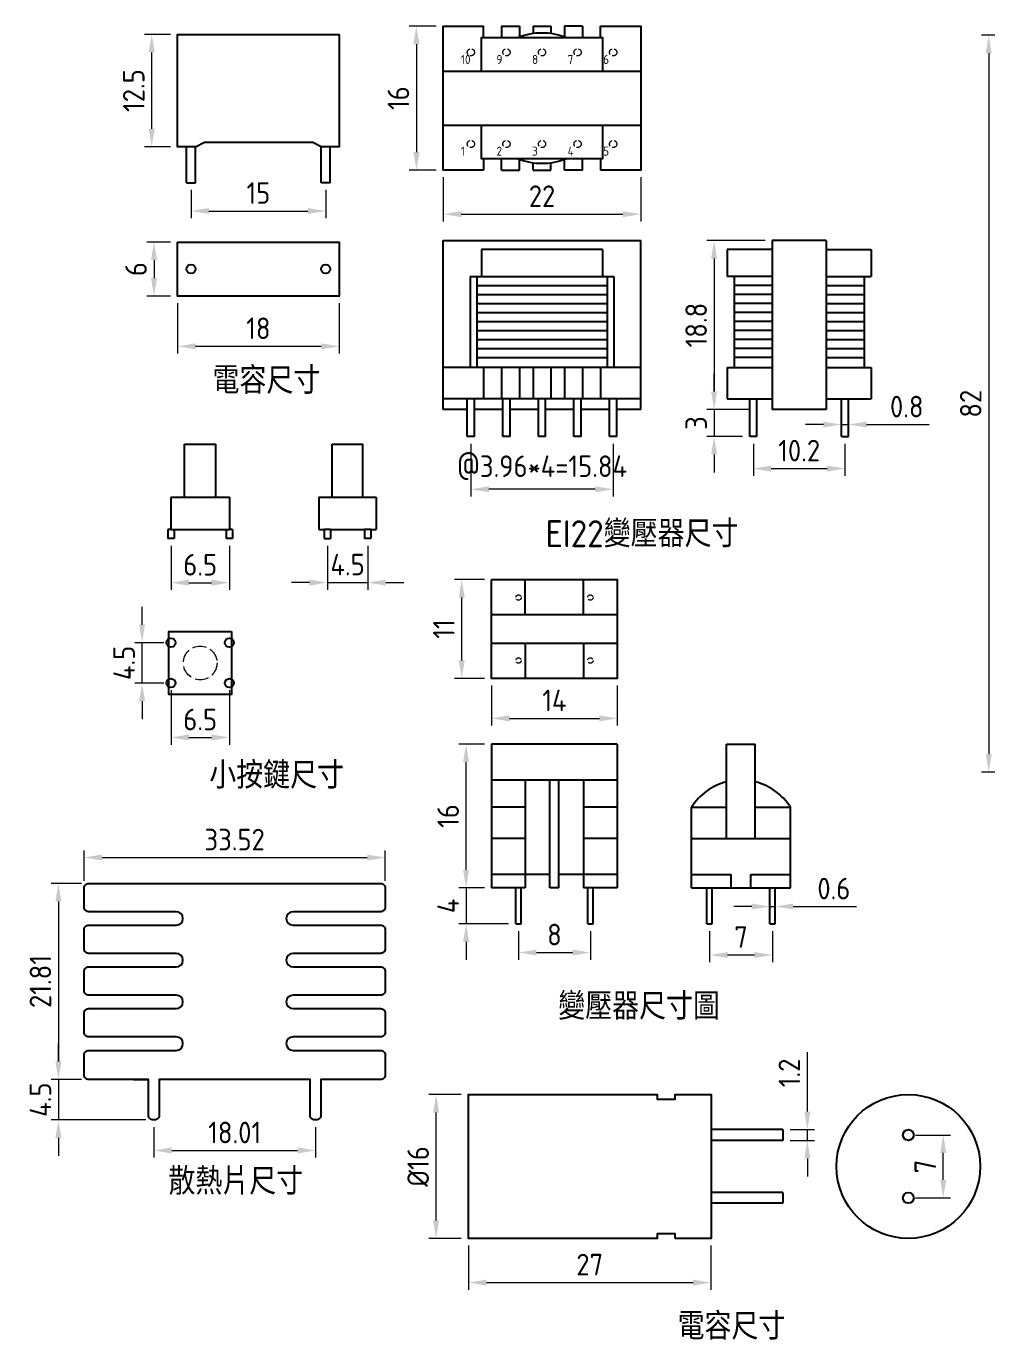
# Model space of a CAD drawing. Header units: millimetres. Extents: x -119 to 290, y -63 to 92.
# Drawn here: x -119.2 to -12.3, y -63.1 to 83 of the extents above; entities that cross this region are included whole.
import ezdxf

# ---------------------------------------------------------------- set-up
doc = ezdxf.new("R2010")
doc.units = ezdxf.units.MM
doc.header["$LTSCALE"] = 0.5
doc.header["$PDMODE"] = 3
doc.linetypes.add('H', pattern=[4, 3, -1])
doc.layers.add('D', color=4, linetype='Continuous', lineweight=13)
doc.layers.add('H', color=3, linetype='H', lineweight=15)
doc.layers.add('T', color=4, linetype='Continuous')
doc.styles.get("Standard").update_dxf_attribs({"font": 'isocp.shx', "bigfont": 'chineset.shx'})
doc.dimstyles.new('ISO-25', dxfattribs={"dimscale": 0.8, "dimtxt": 3, "dimasz": 2.5, "dimexe": 1, "dimexo": 1, "dimgap": 1, "dimtad": 1, "dimzin": 9, "dimdsep": 46, "dimtxsty": 'Standard', "dimcen": 0, "dimclrd": 4, "dimclre": 4, "dimclrt": 7, "dimazin": 2, "dimtfac": 1, "dimtmove": 0, "dimatfit": 3, "dimfxl": 0, "dimlwd": -1, "dimlwe": -1, "dimarcsym": 0})

# ---------------------------------------------------------------- blocks, each defined once
blk = doc.blocks.new('*D6')
at = {"layer": 'D', "color": 4, "ltscale": 0.5}
for p, q in [((-73.59, 83), (-76.58, 83)), ((-75.78, 81), (-75.78, 69)), ((-73.59, 67), (-76.58, 67))]:
    blk.add_line(p, q, dxfattribs=at)
for points in [[(-76.11, 81), (-75.44, 81), (-75.78, 83)], [(-76.11, 69), (-75.44, 69), (-75.78, 67)]]:
    blk.add_solid(points, dxfattribs=at)
at = {"layer": 'Defpoints', "color": 0, "ltscale": 0.5}
for p in [(-72.79, 83), (-75.78, 67), (-72.79, 67)]:
    blk.add_point(p, dxfattribs=at)
at = {"layer": 'D', "color": 7, "ltscale": 0.5, "insert": (-77.78, 75), "char_height": 2.4, "attachment_point": 5, "rotation": 90}
blk.add_mtext('16', dxfattribs=at)
blk = doc.blocks.new('*D7')
at = {"layer": 'D', "color": 4, "ltscale": 0.5}
for p, q in [((-72.79, 66.2), (-72.79, 61.29)), ((-50.79, 66.2), (-50.79, 61.29)), ((-70.79, 62.09), (-52.79, 62.09))]:
    blk.add_line(p, q, dxfattribs=at)
for points in [[(-70.79, 62.42), (-70.79, 61.76), (-72.79, 62.09)], [(-52.79, 62.42), (-52.79, 61.76), (-50.79, 62.09)]]:
    blk.add_solid(points, dxfattribs=at)
at = {"layer": 'Defpoints', "color": 0, "ltscale": 0.5}
for p in [(-72.79, 67), (-50.79, 67), (-50.79, 62.09)]:
    blk.add_point(p, dxfattribs=at)
at = {"layer": 'D', "color": 7, "ltscale": 0.5, "insert": (-61.79, 64.09), "char_height": 2.4, "attachment_point": 5}
blk.add_mtext('22', dxfattribs=at)
blk = doc.blocks.new('*D8')
at = {"layer": 'D', "color": 4, "ltscale": 0.5}
for p, q in [((-36.96, 59.15), (-43.43, 59.15)), ((-42.63, 57.15), (-42.63, 42.35)), ((-38.66, 40.35), (-43.43, 40.35))]:
    blk.add_line(p, q, dxfattribs=at)
for points in [[(-42.96, 57.15), (-42.3, 57.15), (-42.63, 59.15)], [(-42.96, 42.35), (-42.3, 42.35), (-42.63, 40.35)]]:
    blk.add_solid(points, dxfattribs=at)
at = {"layer": 'Defpoints', "color": 0, "ltscale": 0.5}
for p in [(-36.16, 59.15), (-42.63, 40.35), (-37.86, 40.35)]:
    blk.add_point(p, dxfattribs=at)
at = {"layer": 'D', "color": 7, "ltscale": 0.5, "insert": (-44.63, 49.75), "char_height": 2.4, "attachment_point": 5, "rotation": 90}
blk.add_mtext('18.8', dxfattribs=at)
blk = doc.blocks.new('*D9')
at = {"layer": 'D', "color": 4, "ltscale": 0.5}
for p, q in [((-42.63, 42.35), (-42.63, 44.35)), ((-38.66, 40.35), (-43.43, 40.35)), ((-42.63, 40.35), (-42.63, 37.35)), ((-39.46, 37.35), (-43.43, 37.35)), ((-42.63, 35.35), (-42.63, 33.35))]:
    blk.add_line(p, q, dxfattribs=at)
for points in [[(-42.96, 42.35), (-42.3, 42.35), (-42.63, 40.35)], [(-42.96, 35.35), (-42.3, 35.35), (-42.63, 37.35)]]:
    blk.add_solid(points, dxfattribs=at)
at = {"layer": 'Defpoints', "color": 0, "ltscale": 0.5}
for p in [(-37.86, 40.35), (-42.63, 37.35), (-38.66, 37.35)]:
    blk.add_point(p, dxfattribs=at)
at = {"layer": 'D', "color": 7, "ltscale": 0.5, "insert": (-44.63, 38.85), "char_height": 2.4, "attachment_point": 5, "rotation": 90}
blk.add_mtext('3', dxfattribs=at)
blk = doc.blocks.new('*D10')
at = {"layer": 'D', "color": 4, "ltscale": 0.5}
for p, q in [((-69.71, 36.55), (-69.71, 30.68)), ((-53.87, 36.55), (-53.87, 30.68)), ((-55.87, 31.48), (-67.71, 31.48))]:
    blk.add_line(p, q, dxfattribs=at)
for points in [[(-67.71, 31.81), (-67.71, 31.15), (-69.71, 31.48)], [(-55.87, 31.81), (-55.87, 31.15), (-53.87, 31.48)]]:
    blk.add_solid(points, dxfattribs=at)
at = {"layer": 'Defpoints', "color": 0, "ltscale": 0.5}
for p in [(-69.71, 37.35), (-53.87, 37.35), (-69.71, 31.48)]:
    blk.add_point(p, dxfattribs=at)
at = {"layer": 'D', "color": 7, "ltscale": 0.5, "insert": (-61.79, 33.87), "char_height": 2.4, "attachment_point": 5}
blk.add_mtext('@3.96*4=15.84', dxfattribs=at)
blk = doc.blocks.new('*D11')
at = {"layer": 'D', "color": 4, "ltscale": 0.5}
for p, q in [((-38.26, 36.55), (-38.26, 32.98)), ((-28.06, 36.55), (-28.06, 32.98)), ((-36.26, 33.78), (-30.06, 33.78))]:
    blk.add_line(p, q, dxfattribs=at)
for points in [[(-36.26, 34.11), (-36.26, 33.44), (-38.26, 33.78)], [(-30.06, 34.11), (-30.06, 33.44), (-28.06, 33.78)]]:
    blk.add_solid(points, dxfattribs=at)
at = {"layer": 'Defpoints', "color": 0, "ltscale": 0.5}
for p in [(-38.26, 37.35), (-28.06, 37.35), (-28.06, 33.78)]:
    blk.add_point(p, dxfattribs=at)
at = {"layer": 'D', "color": 7, "ltscale": 0.5, "insert": (-33.16, 35.78), "char_height": 2.4, "attachment_point": 5}
blk.add_mtext('10.2', dxfattribs=at)
blk = doc.blocks.new('*D12')
at = {"layer": 'D', "color": 4, "ltscale": 0.5}
for p, q in [((-28.46, 38.15), (-28.46, 39.48)), ((-27.66, 38.15), (-27.66, 39.48)), ((-30.46, 38.68), (-32.46, 38.68)), ((-28.46, 38.68), (-27.66, 38.68)), ((-25.66, 38.68), (-18.7, 38.68))]:
    blk.add_line(p, q, dxfattribs=at)
for points in [[(-30.46, 39.01), (-30.46, 38.35), (-28.46, 38.68)], [(-25.66, 39.01), (-25.66, 38.35), (-27.66, 38.68)]]:
    blk.add_solid(points, dxfattribs=at)
at = {"layer": 'Defpoints', "color": 0, "ltscale": 0.5}
for p in [(-27.66, 38.68), (-28.46, 37.35), (-27.66, 37.35)]:
    blk.add_point(p, dxfattribs=at)
at = {"layer": 'D', "color": 7, "ltscale": 0.5, "insert": (-21.18, 40.68), "char_height": 2.4, "attachment_point": 5}
blk.add_mtext('0.8', dxfattribs=at)
blk = doc.blocks.new('*D13')
at = {"layer": 'D', "color": 4, "ltscale": 0.5}
for p, q in [((-69.98, -52.67), (-69.98, -57.59)), ((-42.98, -52.67), (-42.98, -57.59)), ((-67.98, -56.79), (-44.98, -56.79))]:
    blk.add_line(p, q, dxfattribs=at)
for points in [[(-67.98, -56.46), (-67.98, -57.13), (-69.98, -56.79)], [(-44.98, -56.46), (-44.98, -57.13), (-42.98, -56.79)]]:
    blk.add_solid(points, dxfattribs=at)
at = {"layer": 'Defpoints', "color": 0, "ltscale": 0.5}
for p in [(-69.98, -51.87), (-42.98, -51.87), (-42.98, -56.79)]:
    blk.add_point(p, dxfattribs=at)
at = {"layer": 'D', "color": 7, "ltscale": 0.5, "insert": (-56.48, -54.79), "char_height": 2.4, "attachment_point": 5}
blk.add_mtext('27', dxfattribs=at)
blk = doc.blocks.new('*D14')
at = {"layer": 'D', "color": 4, "ltscale": 0.5}
for p, q in [((-70.78, -35.87), (-74.38, -35.87)), ((-73.58, -49.87), (-73.58, -37.87)), ((-70.78, -51.87), (-74.38, -51.87))]:
    blk.add_line(p, q, dxfattribs=at)
for points in [[(-73.92, -37.87), (-73.25, -37.87), (-73.58, -35.87)], [(-73.92, -49.87), (-73.25, -49.87), (-73.58, -51.87)]]:
    blk.add_solid(points, dxfattribs=at)
at = {"layer": 'Defpoints', "color": 0, "ltscale": 0.5}
for p in [(-73.58, -35.87), (-69.98, -35.87), (-69.98, -51.87)]:
    blk.add_point(p, dxfattribs=at)
at = {"layer": 'D', "color": 7, "ltscale": 0.5, "insert": (-75.58, -43.87), "char_height": 2.4, "attachment_point": 5, "rotation": 90}
blk.add_mtext('%%c16', dxfattribs=at)
blk = doc.blocks.new('*D15')
at = {"layer": 'D', "color": 4, "ltscale": 0.5}
for p, q in [((-20.21, -40.37), (-16.32, -40.37)), ((-17.12, -45.37), (-17.12, -42.37)), ((-20.21, -47.37), (-16.32, -47.37))]:
    blk.add_line(p, q, dxfattribs=at)
for points in [[(-17.45, -42.37), (-16.78, -42.37), (-17.12, -40.37)], [(-17.45, -45.37), (-16.78, -45.37), (-17.12, -47.37)]]:
    blk.add_solid(points, dxfattribs=at)
at = {"layer": 'Defpoints', "color": 0, "ltscale": 0.5}
for p in [(-21.01, -40.37), (-17.12, -40.37), (-21.01, -47.37)]:
    blk.add_point(p, dxfattribs=at)
at = {"layer": 'D', "color": 7, "ltscale": 0.5, "insert": (-19.12, -43.87), "char_height": 2.4, "attachment_point": 5, "rotation": 90}
blk.add_mtext('7', dxfattribs=at)
blk = doc.blocks.new('*D16')
at = {"layer": 'D', "color": 4, "ltscale": 0.5}
for p, q in [((-32.25, -37.77), (-32.25, -31.15)), ((-34.18, -39.77), (-31.45, -39.77)), ((-32.25, -40.97), (-32.25, -39.77)), ((-34.18, -40.97), (-31.45, -40.97)), ((-32.25, -42.97), (-32.25, -44.97))]:
    blk.add_line(p, q, dxfattribs=at)
for points in [[(-32.58, -37.77), (-31.92, -37.77), (-32.25, -39.77)], [(-32.58, -42.97), (-31.92, -42.97), (-32.25, -40.97)]]:
    blk.add_solid(points, dxfattribs=at)
at = {"layer": 'Defpoints', "color": 0, "ltscale": 0.5}
for p in [(-34.98, -39.77), (-32.25, -39.77), (-34.98, -40.97)]:
    blk.add_point(p, dxfattribs=at)
at = {"layer": 'D', "color": 7, "ltscale": 0.5, "insert": (-34.25, -33.46), "char_height": 2.4, "attachment_point": 5, "rotation": 90}
blk.add_mtext('1.2', dxfattribs=at)
blk = doc.blocks.new('*D17')
at = {"layer": 'D', "color": 4, "ltscale": 0.5}
for p, q in [((-68.21, 21.43), (-71.53, 21.43)), ((-70.73, 12.43), (-70.73, 19.43)), ((-68.21, 10.43), (-71.53, 10.43))]:
    blk.add_line(p, q, dxfattribs=at)
for points in [[(-71.06, 19.43), (-70.4, 19.43), (-70.73, 21.43)], [(-71.06, 12.43), (-70.4, 12.43), (-70.73, 10.43)]]:
    blk.add_solid(points, dxfattribs=at)
at = {"layer": 'Defpoints', "color": 0, "ltscale": 0.5}
for p in [(-70.73, 21.43), (-67.41, 21.43), (-67.41, 10.43)]:
    blk.add_point(p, dxfattribs=at)
at = {"layer": 'D', "color": 7, "ltscale": 0.5, "insert": (-72.73, 15.93), "char_height": 2.4, "attachment_point": 5, "rotation": 90}
blk.add_mtext('11', dxfattribs=at)
blk = doc.blocks.new('*D18')
at = {"layer": 'D', "color": 4, "ltscale": 0.5}
for p, q in [((-67.41, 9.63), (-67.41, 5.19)), ((-53.41, 9.63), (-53.41, 5.19)), ((-65.41, 5.99), (-55.41, 5.99))]:
    blk.add_line(p, q, dxfattribs=at)
for points in [[(-65.41, 6.32), (-65.41, 5.65), (-67.41, 5.99)], [(-55.41, 6.32), (-55.41, 5.65), (-53.41, 5.99)]]:
    blk.add_solid(points, dxfattribs=at)
at = {"layer": 'Defpoints', "color": 0, "ltscale": 0.5}
for p in [(-67.41, 10.43), (-53.41, 10.43), (-53.41, 5.99)]:
    blk.add_point(p, dxfattribs=at)
at = {"layer": 'D', "color": 7, "ltscale": 0.5, "insert": (-60.41, 7.99), "char_height": 2.4, "attachment_point": 5}
blk.add_mtext('14', dxfattribs=at)
blk = doc.blocks.new('*D19')
at = {"layer": 'D', "color": 4, "ltscale": 0.5}
for p, q in [((-64.41, -17.68), (-64.41, -20.87)), ((-56.41, -17.68), (-56.41, -20.87)), ((-62.41, -20.07), (-58.41, -20.07))]:
    blk.add_line(p, q, dxfattribs=at)
for points in [[(-62.41, -19.74), (-62.41, -20.4), (-64.41, -20.07)], [(-58.41, -19.74), (-58.41, -20.4), (-56.41, -20.07)]]:
    blk.add_solid(points, dxfattribs=at)
at = {"layer": 'Defpoints', "color": 0, "ltscale": 0.5}
for p in [(-64.41, -16.88), (-56.41, -16.88), (-56.41, -20.07)]:
    blk.add_point(p, dxfattribs=at)
at = {"layer": 'D', "color": 7, "ltscale": 0.5, "insert": (-60.41, -18.07), "char_height": 2.4, "attachment_point": 5}
blk.add_mtext('8', dxfattribs=at)
blk = doc.blocks.new('*D20')
at = {"layer": 'D', "color": 4, "ltscale": 0.5}
for p, q in [((-43.14, -17.68), (-43.14, -21.14)), ((-36.14, -17.68), (-36.14, -21.14)), ((-41.14, -20.34), (-38.14, -20.34))]:
    blk.add_line(p, q, dxfattribs=at)
for points in [[(-41.14, -20.01), (-41.14, -20.67), (-43.14, -20.34)], [(-38.14, -20.01), (-38.14, -20.67), (-36.14, -20.34)]]:
    blk.add_solid(points, dxfattribs=at)
at = {"layer": 'Defpoints', "color": 0, "ltscale": 0.5}
for p in [(-43.14, -16.88), (-36.14, -16.88), (-36.14, -20.34)]:
    blk.add_point(p, dxfattribs=at)
at = {"layer": 'D', "color": 7, "ltscale": 0.5, "insert": (-39.64, -18.34), "char_height": 2.4, "attachment_point": 5}
blk.add_mtext('7', dxfattribs=at)
blk = doc.blocks.new('*D21')
at = {"layer": 'D', "color": 4, "ltscale": 0.5}
for p, q in [((-68.21, 3.12), (-71.04, 3.12)), ((-70.24, -10.88), (-70.24, 1.12)), ((-68.21, -12.88), (-71.04, -12.88))]:
    blk.add_line(p, q, dxfattribs=at)
for points in [[(-70.58, 1.12), (-69.91, 1.12), (-70.24, 3.12)], [(-70.58, -10.88), (-69.91, -10.88), (-70.24, -12.88)]]:
    blk.add_solid(points, dxfattribs=at)
at = {"layer": 'Defpoints', "color": 0, "ltscale": 0.5}
for p in [(-70.24, 3.12), (-67.41, 3.12), (-67.41, -12.88)]:
    blk.add_point(p, dxfattribs=at)
at = {"layer": 'D', "color": 7, "ltscale": 0.5, "insert": (-72.24, -4.88), "char_height": 2.4, "attachment_point": 5, "rotation": 90}
blk.add_mtext('16', dxfattribs=at)
blk = doc.blocks.new('*D22')
at = {"layer": 'D', "color": 4, "ltscale": 0.5}
for p, q in [((-70.24, -10.88), (-70.24, -8.88)), ((-68.21, -12.88), (-71.04, -12.88)), ((-70.24, -12.88), (-70.24, -16.88)), ((-65.51, -16.88), (-71.04, -16.88)), ((-70.24, -18.88), (-70.24, -20.88))]:
    blk.add_line(p, q, dxfattribs=at)
for points in [[(-70.58, -10.88), (-69.91, -10.88), (-70.24, -12.88)], [(-70.58, -18.88), (-69.91, -18.88), (-70.24, -16.88)]]:
    blk.add_solid(points, dxfattribs=at)
at = {"layer": 'Defpoints', "color": 0, "ltscale": 0.5}
for p in [(-67.41, -12.88), (-70.24, -16.88), (-64.71, -16.88)]:
    blk.add_point(p, dxfattribs=at)
at = {"layer": 'D', "color": 7, "ltscale": 0.5, "insert": (-72.24, -14.88), "char_height": 2.4, "attachment_point": 5, "rotation": 90}
blk.add_mtext('4', dxfattribs=at)
blk = doc.blocks.new('*D23')
at = {"layer": 'D', "color": 4, "ltscale": 0.5}
for p, q in [((-36.44, -16.08), (-36.44, -14.15)), ((-35.84, -16.08), (-35.84, -14.15)), ((-38.44, -14.95), (-40.44, -14.95)), ((-36.44, -14.95), (-35.84, -14.95)), ((-33.84, -14.95), (-26.76, -14.95))]:
    blk.add_line(p, q, dxfattribs=at)
for points in [[(-38.44, -14.61), (-38.44, -15.28), (-36.44, -14.95)], [(-33.84, -14.61), (-33.84, -15.28), (-35.84, -14.95)]]:
    blk.add_solid(points, dxfattribs=at)
at = {"layer": 'Defpoints', "color": 0, "ltscale": 0.5}
for p in [(-35.84, -14.95), (-36.44, -16.88), (-35.84, -16.88)]:
    blk.add_point(p, dxfattribs=at)
at = {"layer": 'D', "color": 7, "ltscale": 0.5, "insert": (-29.3, -12.95), "char_height": 2.4, "attachment_point": 5}
blk.add_mtext('0.6', dxfattribs=at)
blk = doc.blocks.new('*D24')
at = {"layer": 'D', "color": 4, "ltscale": 0.5}
for p, q in [((-100.87, 64.79), (-100.87, 61.64)), ((-85.87, 64.79), (-85.87, 61.64)), ((-98.87, 62.44), (-87.87, 62.44))]:
    blk.add_line(p, q, dxfattribs=at)
for points in [[(-98.87, 62.77), (-98.87, 62.11), (-100.87, 62.44)], [(-87.87, 62.77), (-87.87, 62.11), (-85.87, 62.44)]]:
    blk.add_solid(points, dxfattribs=at)
at = {"layer": 'Defpoints', "color": 0, "ltscale": 0.5}
for p in [(-100.87, 65.59), (-85.87, 65.59), (-85.87, 62.44)]:
    blk.add_point(p, dxfattribs=at)
at = {"layer": 'D', "color": 7, "ltscale": 0.5, "insert": (-93.37, 64.44), "char_height": 2.4, "attachment_point": 5}
blk.add_mtext('15', dxfattribs=at)
blk = doc.blocks.new('*D25')
at = {"layer": 'D', "color": 4, "ltscale": 0.5}
for p, q in [((-103.17, 82.09), (-106.05, 82.09)), ((-105.25, 71.59), (-105.25, 80.09)), ((-103.17, 69.59), (-106.05, 69.59))]:
    blk.add_line(p, q, dxfattribs=at)
for points in [[(-105.58, 80.09), (-104.91, 80.09), (-105.25, 82.09)], [(-105.58, 71.59), (-104.91, 71.59), (-105.25, 69.59)]]:
    blk.add_solid(points, dxfattribs=at)
at = {"layer": 'Defpoints', "color": 0, "ltscale": 0.5}
for p in [(-105.25, 82.09), (-102.37, 82.09), (-102.37, 69.59)]:
    blk.add_point(p, dxfattribs=at)
at = {"layer": 'D', "color": 7, "ltscale": 0.5, "insert": (-107.25, 75.84), "char_height": 2.4, "attachment_point": 5, "rotation": 90}
blk.add_mtext('12.5', dxfattribs=at)
blk = doc.blocks.new('*D26')
at = {"layer": 'D', "color": 4, "ltscale": 0.5}
for p, q in [((-103.17, 58.98), (-105.79, 58.98)), ((-104.99, 56.98), (-104.99, 54.98)), ((-103.17, 52.98), (-105.79, 52.98))]:
    blk.add_line(p, q, dxfattribs=at)
for points in [[(-105.33, 56.98), (-104.66, 56.98), (-104.99, 58.98)], [(-105.33, 54.98), (-104.66, 54.98), (-104.99, 52.98)]]:
    blk.add_solid(points, dxfattribs=at)
at = {"layer": 'Defpoints', "color": 0, "ltscale": 0.5}
for p in [(-102.37, 58.98), (-104.99, 52.98), (-102.37, 52.98)]:
    blk.add_point(p, dxfattribs=at)
at = {"layer": 'D', "color": 7, "ltscale": 0.5, "insert": (-106.99, 55.98), "char_height": 2.4, "attachment_point": 5, "rotation": 90}
blk.add_mtext('6', dxfattribs=at)
blk = doc.blocks.new('*D27')
at = {"layer": 'D', "color": 4, "ltscale": 0.5}
for p, q in [((-102.37, 52.18), (-102.37, 46.59)), ((-84.37, 52.18), (-84.37, 46.59)), ((-100.37, 47.39), (-86.37, 47.39))]:
    blk.add_line(p, q, dxfattribs=at)
for points in [[(-100.37, 47.72), (-100.37, 47.05), (-102.37, 47.39)], [(-86.37, 47.72), (-86.37, 47.05), (-84.37, 47.39)]]:
    blk.add_solid(points, dxfattribs=at)
at = {"layer": 'Defpoints', "color": 0, "ltscale": 0.5}
for p in [(-102.37, 52.98), (-84.37, 52.98), (-84.37, 47.39)]:
    blk.add_point(p, dxfattribs=at)
at = {"layer": 'D', "color": 7, "ltscale": 0.5, "insert": (-93.37, 49.39), "char_height": 2.4, "attachment_point": 5}
blk.add_mtext('18', dxfattribs=at)
blk = doc.blocks.new('*D28')
at = {"layer": 'D', "color": 4, "ltscale": 0.5}
for p, q in [((-103.1, 25.2), (-103.1, 20.28)), ((-96.6, 25.2), (-96.6, 20.28)), ((-101.1, 21.08), (-98.6, 21.08))]:
    blk.add_line(p, q, dxfattribs=at)
for points in [[(-101.1, 21.42), (-101.1, 20.75), (-103.1, 21.08)], [(-98.6, 21.42), (-98.6, 20.75), (-96.6, 21.08)]]:
    blk.add_solid(points, dxfattribs=at)
at = {"layer": 'Defpoints', "color": 0, "ltscale": 0.5}
for p in [(-103.1, 26), (-96.6, 26), (-96.6, 21.08)]:
    blk.add_point(p, dxfattribs=at)
at = {"layer": 'D', "color": 7, "ltscale": 0.5, "insert": (-99.85, 23.08), "char_height": 2.4, "attachment_point": 5}
blk.add_mtext('6.5', dxfattribs=at)
blk = doc.blocks.new('*D29')
at = {"layer": 'D', "color": 4, "ltscale": 0.5}
for p, q in [((-85.69, 25.2), (-85.69, 20.3)), ((-81.19, 25.2), (-81.19, 20.3)), ((-87.69, 21.1), (-89.69, 21.1)), ((-85.69, 21.1), (-81.19, 21.1)), ((-79.19, 21.1), (-77.19, 21.1))]:
    blk.add_line(p, q, dxfattribs=at)
for points in [[(-87.69, 21.43), (-87.69, 20.76), (-85.69, 21.1)], [(-79.19, 21.43), (-79.19, 20.76), (-81.19, 21.1)]]:
    blk.add_solid(points, dxfattribs=at)
at = {"layer": 'Defpoints', "color": 0, "ltscale": 0.5}
for p in [(-85.69, 26), (-81.19, 26), (-81.19, 21.1)]:
    blk.add_point(p, dxfattribs=at)
at = {"layer": 'D', "color": 7, "ltscale": 0.5, "insert": (-83.44, 23.1), "char_height": 2.4, "attachment_point": 5}
blk.add_mtext('4.5', dxfattribs=at)
blk = doc.blocks.new('*D30')
at = {"layer": 'D', "color": 4, "ltscale": 0.5}
for p, q in [((-106.32, 16.41), (-106.32, 18.41)), ((-103.9, 14.41), (-107.12, 14.41)), ((-106.32, 9.91), (-106.32, 14.41)), ((-103.9, 9.91), (-107.12, 9.91)), ((-106.32, 7.91), (-106.32, 5.91))]:
    blk.add_line(p, q, dxfattribs=at)
for points in [[(-106.65, 16.41), (-105.99, 16.41), (-106.32, 14.41)], [(-106.65, 7.91), (-105.99, 7.91), (-106.32, 9.91)]]:
    blk.add_solid(points, dxfattribs=at)
at = {"layer": 'Defpoints', "color": 0, "ltscale": 0.5}
for p in [(-106.32, 14.41), (-103.1, 14.41), (-103.1, 9.91)]:
    blk.add_point(p, dxfattribs=at)
at = {"layer": 'D', "color": 7, "ltscale": 0.5, "insert": (-108.32, 12.16), "char_height": 2.4, "attachment_point": 5, "rotation": 90}
blk.add_mtext('4.5', dxfattribs=at)
blk = doc.blocks.new('*D31')
at = {"layer": 'D', "color": 4, "ltscale": 0.5}
for p, q in [((-103.1, 9.11), (-103.1, 3.06)), ((-96.6, 9.11), (-96.6, 3.06)), ((-101.1, 3.86), (-98.6, 3.86))]:
    blk.add_line(p, q, dxfattribs=at)
for points in [[(-101.1, 4.2), (-101.1, 3.53), (-103.1, 3.86)], [(-98.6, 4.2), (-98.6, 3.53), (-96.6, 3.86)]]:
    blk.add_solid(points, dxfattribs=at)
at = {"layer": 'Defpoints', "color": 0, "ltscale": 0.5}
for p in [(-103.1, 9.91), (-96.6, 9.91), (-96.6, 3.86)]:
    blk.add_point(p, dxfattribs=at)
at = {"layer": 'D', "color": 7, "ltscale": 0.5, "insert": (-99.85, 5.86), "char_height": 2.4, "attachment_point": 5}
blk.add_mtext('6.5', dxfattribs=at)
blk = doc.blocks.new('*D82')
at = {"layer": 'D', "color": 4, "ltscale": 0.5}
for p, q in [((-0.8, 82), (-12.86, 82)), ((-12.06, 80), (-12.06, 2)), ((-0.79, 0), (-12.86, 0))]:
    blk.add_line(p, q, dxfattribs=at)
for points in [[(-12.39, 80), (-11.72, 80), (-12.06, 82)], [(-12.39, 2), (-11.72, 2), (-12.06, 0)]]:
    blk.add_solid(points, dxfattribs=at)
at = {"layer": 'Defpoints', "color": 0, "ltscale": 0.5}
for p in [(0, 82), (-12.06, 0), (0.01, 0)]:
    blk.add_point(p, dxfattribs=at)
at = {"layer": 'D', "color": 7, "ltscale": 0.5, "insert": (-14.06, 41), "char_height": 2.4, "attachment_point": 5, "rotation": 90}
blk.add_mtext('82', dxfattribs=at)
blk = doc.blocks.new('*D123')
at = {"layer": 'D', "color": 4, "ltscale": 0.5}
for p, q in [((-112.77, -12.08), (-112.77, -8.7)), ((-79.25, -12.08), (-79.25, -8.7)), ((-110.77, -9.5), (-81.25, -9.5))]:
    blk.add_line(p, q, dxfattribs=at)
for points in [[(-110.77, -9.16), (-110.77, -9.83), (-112.77, -9.5)], [(-81.25, -9.16), (-81.25, -9.83), (-79.25, -9.5)]]:
    blk.add_solid(points, dxfattribs=at)
at = {"layer": 'Defpoints', "color": 0, "ltscale": 0.5}
for p in [(-79.25, -9.5), (-112.77, -12.88), (-79.25, -12.88)]:
    blk.add_point(p, dxfattribs=at)
at = {"layer": 'D', "color": 7, "ltscale": 0.5, "insert": (-96.01, -7.5), "char_height": 2.4, "attachment_point": 5}
blk.add_mtext('33.52', dxfattribs=at)
blk = doc.blocks.new('*D124')
at = {"layer": 'D', "color": 4, "ltscale": 0.5}
for p, q in [((-113.07, -12.38), (-116.44, -12.38)), ((-115.64, -14.38), (-115.64, -32.19)), ((-113.07, -34.19), (-116.44, -34.19))]:
    blk.add_line(p, q, dxfattribs=at)
for points in [[(-115.97, -14.38), (-115.31, -14.38), (-115.64, -12.38)], [(-115.97, -32.19), (-115.31, -32.19), (-115.64, -34.19)]]:
    blk.add_solid(points, dxfattribs=at)
at = {"layer": 'Defpoints', "color": 0, "ltscale": 0.5}
for p in [(-112.27, -12.38), (-115.64, -34.19), (-112.27, -34.19)]:
    blk.add_point(p, dxfattribs=at)
at = {"layer": 'D', "color": 7, "ltscale": 0.5, "insert": (-117.64, -23.29), "char_height": 2.4, "attachment_point": 5, "rotation": 90}
blk.add_mtext('21.81', dxfattribs=at)
blk = doc.blocks.new('*D125')
at = {"layer": 'D', "color": 4, "ltscale": 0.5}
for p, q in [((-115.64, -32.19), (-115.64, -30.19)), ((-113.07, -34.19), (-116.44, -34.19)), ((-115.64, -34.19), (-115.64, -38.69)), ((-105.92, -38.69), (-116.44, -38.69)), ((-115.64, -40.69), (-115.64, -42.69))]:
    blk.add_line(p, q, dxfattribs=at)
for points in [[(-115.97, -32.19), (-115.31, -32.19), (-115.64, -34.19)], [(-115.97, -40.69), (-115.31, -40.69), (-115.64, -38.69)]]:
    blk.add_solid(points, dxfattribs=at)
at = {"layer": 'Defpoints', "color": 0, "ltscale": 0.5}
for p in [(-112.27, -34.19), (-115.64, -38.69), (-105.12, -38.69)]:
    blk.add_point(p, dxfattribs=at)
at = {"layer": 'D', "color": 7, "ltscale": 0.5, "insert": (-117.64, -36.44), "char_height": 2.4, "attachment_point": 5, "rotation": 90}
blk.add_mtext('4.5', dxfattribs=at)
blk = doc.blocks.new('*D126')
at = {"layer": 'D', "color": 4, "ltscale": 0.5}
for p, q in [((-105.02, -39.49), (-105.02, -42.89)), ((-87.01, -39.49), (-87.01, -42.89)), ((-103.02, -42.09), (-89.01, -42.09))]:
    blk.add_line(p, q, dxfattribs=at)
for points in [[(-103.02, -41.75), (-103.02, -42.42), (-105.02, -42.09)], [(-89.01, -41.75), (-89.01, -42.42), (-87.01, -42.09)]]:
    blk.add_solid(points, dxfattribs=at)
at = {"layer": 'Defpoints', "color": 0, "ltscale": 0.5}
for p in [(-105.02, -38.69), (-87.01, -38.69), (-87.01, -42.09)]:
    blk.add_point(p, dxfattribs=at)
at = {"layer": 'D', "color": 7, "ltscale": 0.5, "insert": (-96.01, -40.09), "char_height": 2.4, "attachment_point": 5}
blk.add_mtext('18.01', dxfattribs=at)

msp = doc.modelspace()

# ---------------------------------------------------------------- linework, layer by layer
at = {"ltscale": 0.5}
for p, q in [((-68.292, 81.747), (-68.292, 82.997)), ((-66.292, 82.997), (-66.292, 81.747)), ((-66.292, 82.997), (-64.292, 82.997)), ((-64.292, 82.997), (-64.292, 81.747)), ((-62.792, 82.997), (-62.792, 82.177)), ((-62.792, 82.997), (-60.792, 82.997)), ((-60.792, 82.997), (-60.792, 82.177)), ((-59.292, 82.997), (-59.292, 81.747)), ((-57.292, 82.997), (-59.292, 82.997)), ((-57.292, 82.997), (-57.292, 81.747)), ((-55.292, 81.747), (-55.292, 82.997)), ((-72.792, 77.997), (-50.792, 77.997)), ((-72.792, 71.997), (-50.792, 71.997)), ((-101.374, 65.587), (-101.374, 69.587)), ((-100.374, 69.587), (-99.374, 70.087)), ((-100.374, 65.587), (-100.374, 69.587)), ((-99.374, 70.087), (-87.374, 70.087)), ((-86.374, 69.587), (-87.374, 70.087)), ((-86.374, 65.587), (-86.374, 69.587)), ((-85.374, 65.587), (-85.374, 69.587)), ((-68.292, 68.247), (-68.292, 66.997)), ((-66.292, 66.997), (-66.292, 68.247)), ((-64.292, 66.997), (-64.292, 68.247)), ((-62.792, 66.997), (-62.792, 67.816)), ((-60.792, 66.997), (-60.792, 67.816)), ((-59.292, 66.997), (-59.292, 68.247)), ((-57.292, 66.997), (-57.292, 68.247)), ((-55.292, 68.247), (-55.292, 66.997)), ((-66.292, 66.997), (-64.292, 66.997)), ((-62.792, 66.997), (-60.792, 66.997)), ((-57.292, 66.997), (-59.292, 66.997)), ((-101.374, 65.587), (-100.374, 65.587)), ((-85.374, 65.587), (-86.374, 65.587)), ((-72.792, 40.346), (-72.792, 59.146)), ((-72.792, 59.146), (-50.792, 59.146)), ((-50.792, 40.346), (-50.792, 59.146)), ((-36.159, 59.146), (-36.159, 40.346)), ((-30.159, 59.146), (-36.159, 59.146)), ((-30.159, 59.146), (-30.159, 40.346)), ((-55.042, 58.146), (-68.542, 58.146)), ((-68.542, 58.146), (-68.542, 55.146)), ((-55.042, 58.146), (-55.042, 55.146)), ((-41.159, 58.146), (-41.159, 55.146)), ((-36.159, 58.146), (-41.159, 58.146)), ((-30.159, 58.146), (-25.159, 58.146)), ((-25.159, 58.146), (-25.159, 55.146)), ((-69.792, 55.146), (-53.792, 55.146)), ((-69.792, 55.146), (-69.792, 45.046)), ((-69.042, 55.146), (-69.042, 45.046)), ((-69.042, 54.146), (-54.542, 54.146)), ((-54.542, 55.146), (-54.542, 45.046)), ((-53.792, 55.146), (-53.792, 45.046)), ((-36.159, 55.146), (-41.159, 55.146)), ((-40.409, 55.146), (-40.409, 45.046)), ((-36.159, 54.146), (-40.409, 54.146)), ((-30.159, 55.146), (-25.159, 55.146)), ((-30.159, 54.146), (-25.909, 54.146)), ((-25.909, 55.146), (-25.909, 45.046)), ((-69.042, 53.146), (-54.542, 53.146)), ((-36.159, 53.146), (-40.409, 53.146)), ((-30.159, 53.146), (-25.909, 53.146)), ((-69.042, 52.146), (-54.542, 52.146)), ((-36.159, 52.146), (-40.409, 52.146)), ((-30.159, 52.146), (-25.909, 52.146)), ((-69.042, 51.146), (-54.542, 51.146)), ((-69.042, 50.146), (-54.542, 50.146)), ((-36.159, 51.146), (-40.409, 51.146)), ((-36.159, 50.146), (-40.409, 50.146)), ((-30.159, 51.146), (-25.909, 51.146)), ((-30.159, 50.146), (-25.909, 50.146)), ((-69.042, 49.146), (-54.542, 49.146)), ((-36.159, 49.146), (-40.409, 49.146)), ((-30.159, 49.146), (-25.909, 49.146)), ((-69.042, 48.146), (-54.542, 48.146)), ((-69.042, 47.146), (-54.542, 47.146)), ((-36.159, 48.146), (-40.409, 48.146)), ((-36.159, 47.146), (-40.409, 47.146)), ((-30.159, 48.146), (-25.909, 48.146)), ((-30.159, 47.146), (-25.909, 47.146)), ((-69.042, 46.146), (-54.542, 46.146)), ((-36.159, 46.146), (-40.409, 46.146)), ((-30.159, 46.146), (-25.909, 46.146)), ((-50.792, 45.046), (-72.792, 45.046)), ((-68.292, 45.046), (-68.292, 41.546)), ((-66.292, 45.046), (-66.292, 41.546)), ((-64.292, 45.046), (-64.292, 41.546)), ((-62.792, 45.046), (-62.792, 41.546)), ((-60.792, 45.046), (-60.792, 41.546)), ((-59.292, 45.046), (-59.292, 41.546)), ((-57.292, 45.046), (-57.292, 41.546)), ((-55.292, 45.046), (-55.292, 41.546)), ((-41.159, 45.046), (-41.159, 41.546)), ((-41.159, 45.046), (-36.159, 45.046)), ((-30.159, 45.046), (-25.159, 45.046)), ((-25.159, 45.046), (-25.159, 41.546)), ((-50.792, 41.546), (-72.792, 41.546)), ((-70.112, 37.346), (-70.112, 41.546)), ((-69.312, 37.346), (-69.312, 41.546)), ((-66.152, 37.346), (-66.152, 41.546)), ((-65.352, 37.346), (-65.352, 41.546)), ((-62.192, 37.346), (-62.192, 41.546)), ((-61.392, 37.346), (-61.392, 41.546)), ((-58.232, 37.346), (-58.232, 41.546)), ((-57.432, 37.346), (-57.432, 41.546)), ((-54.272, 37.346), (-54.272, 41.546)), ((-53.472, 37.346), (-53.472, 41.546)), ((-41.159, 41.546), (-36.159, 41.546)), ((-38.659, 37.346), (-38.659, 41.546)), ((-37.859, 40.346), (-37.859, 41.546)), ((-37.859, 37.346), (-37.859, 41.546)), ((-30.159, 41.546), (-25.159, 41.546)), ((-28.459, 40.346), (-28.459, 41.546)), ((-28.459, 40.346), (-28.459, 41.546)), ((-28.459, 37.346), (-28.459, 41.546)), ((-27.659, 37.346), (-27.659, 41.546)), ((-70.112, 40.346), (-72.792, 40.346)), ((-66.152, 40.346), (-69.312, 40.346)), ((-62.192, 40.346), (-65.352, 40.346)), ((-58.232, 40.346), (-61.392, 40.346)), ((-54.272, 40.346), (-57.432, 40.346)), ((-50.792, 40.346), (-53.472, 40.346)), ((-30.159, 40.346), (-36.159, 40.346)), ((-69.312, 37.346), (-70.112, 37.346)), ((-65.352, 37.346), (-66.152, 37.346)), ((-61.392, 37.346), (-62.192, 37.346)), ((-57.432, 37.346), (-58.232, 37.346)), ((-53.472, 37.346), (-54.272, 37.346)), ((-37.859, 37.346), (-38.659, 37.346)), ((-28.459, 37.346), (-27.659, 37.346)), ((-86.043, 25.999), (-85.343, 25.999)), ((-80.843, 25.999), (-81.543, 25.999)), ((-63.659, 17.529), (-63.659, 21.429)), ((-57.159, 17.529), (-57.159, 21.429)), ((-63.659, 14.329), (-63.659, 10.429)), ((-57.159, 14.329), (-57.159, 10.429)), ((-67.409, 3.12), (-67.409, -12.88)), ((-53.409, 3.12), (-67.409, 3.12)), ((-53.409, 3.12), (-53.409, -12.88)), ((-41.243, 3.12), (-38.043, 3.12)), ((-41.243, -7.38), (-41.243, 3.12)), ((-38.043, -7.38), (-38.043, 3.12)), ((-53.409, -0.88), (-67.409, -0.88)), ((-63.659, -0.88), (-63.659, -12.88)), ((-60.909, -12.88), (-60.909, -0.88)), ((-59.909, -12.88), (-59.909, -0.88)), ((-57.159, -0.88), (-57.159, -12.88)), ((-63.659, -3.88), (-67.409, -3.88)), ((-53.409, -3.88), (-57.159, -3.88)), ((-45.143, -12.88), (-45.143, -3.88)), ((-45.143, -3.88), (-41.243, -3.88)), ((-38.043, -3.88), (-34.143, -3.88)), ((-34.143, -12.88), (-34.143, -3.88)), ((-63.659, -7.38), (-67.409, -7.38)), ((-53.409, -7.38), (-57.159, -7.38)), ((-45.143, -7.38), (-34.143, -7.38)), ((-63.659, -11.38), (-67.409, -11.38)), ((-60.909, -11.38), (-63.659, -11.38)), ((-57.159, -11.38), (-59.909, -11.38)), ((-53.409, -11.38), (-57.159, -11.38)), ((-45.143, -11.38), (-40.743, -11.38)), ((-40.743, -12.88), (-40.743, -11.38)), ((-38.543, -11.38), (-34.143, -11.38)), ((-38.543, -12.88), (-38.543, -11.38)), ((-63.659, -12.88), (-67.409, -12.88)), ((-64.709, -16.88), (-64.709, -12.88)), ((-64.109, -16.88), (-64.109, -12.88)), ((-59.909, -12.88), (-60.909, -12.88)), ((-53.409, -12.88), (-57.159, -12.88)), ((-56.709, -16.88), (-56.709, -12.88)), ((-56.109, -16.88), (-56.109, -12.88)), ((-45.143, -12.88), (-34.143, -12.88)), ((-43.443, -16.88), (-43.443, -12.88)), ((-42.843, -16.88), (-42.843, -12.88)), ((-36.443, -16.88), (-36.443, -12.88)), ((-35.843, -16.88), (-35.843, -12.88)), ((-64.709, -16.88), (-64.109, -16.88)), ((-56.709, -16.88), (-56.109, -16.88)), ((-43.443, -16.88), (-42.843, -16.88)), ((-36.443, -16.88), (-35.843, -16.88)), ((-34.975, -39.772), (-42.975, -39.772)), ((-34.975, -39.772), (-34.975, -40.972)), ((-34.975, -40.972), (-42.975, -40.972)), ((-34.975, -46.772), (-42.975, -46.772)), ((-34.975, -47.972), (-42.975, -47.972)), ((-34.975, -46.772), (-34.975, -47.972))]:
    msp.add_line(p, q, dxfattribs=at)
for p, q in [((-101.602, 30.599), (-101.602, 36.499)), ((-101.602, 36.499), (-98.102, 36.499)), ((-98.102, 30.599), (-98.102, 36.499)), ((-85.143, 30.599), (-85.143, 36.499)), ((-85.143, 36.499), (-83.343, 36.499)), ((-83.343, 36.499), (-81.743, 36.499)), ((-81.743, 30.599), (-81.743, 36.499)), ((-103.102, 30.599), (-103.102, 26.999)), ((-103.102, 30.599), (-96.602, 30.599)), ((-96.602, 30.599), (-96.602, 26.999)), ((-86.643, 30.599), (-80.243, 30.599)), ((-86.643, 30.599), (-86.643, 26.999)), ((-80.243, 30.599), (-80.243, 26.999)), ((-103.452, 26.999), (-103.452, 25.999)), ((-103.102, 26.999), (-103.452, 26.999)), ((-103.102, 26.999), (-96.602, 26.999)), ((-102.752, 26.999), (-102.752, 25.999)), ((-96.952, 26.999), (-96.952, 25.999)), ((-96.252, 26.999), (-96.602, 26.999)), ((-96.252, 26.999), (-96.252, 25.999)), ((-86.643, 26.999), (-86.043, 26.999)), ((-86.043, 26.999), (-86.043, 25.999)), ((-85.343, 26.999), (-86.043, 26.999)), ((-85.343, 26.999), (-85.343, 25.999)), ((-85.343, 26.999), (-81.543, 26.999)), ((-81.543, 26.999), (-81.543, 25.999)), ((-80.843, 26.999), (-81.543, 26.999)), ((-80.843, 26.999), (-80.843, 25.999)), ((-80.843, 26.999), (-80.243, 26.999)), ((-102.752, 25.999), (-103.452, 25.999)), ((-96.252, 25.999), (-96.952, 25.999))]:
    msp.add_line(p, q)
for points in [[(-100.374, 69.587), (-102.374, 69.587), (-102.374, 82.087), (-84.374, 82.087), (-84.374, 69.587), (-86.374, 69.587)], [(-68.292, 66.997), (-72.792, 66.997), (-72.792, 82.997), (-68.292, 82.997)], [(-55.292, 82.997), (-50.792, 82.997), (-50.792, 66.997), (-55.292, 66.997)], [(-68.542, 77.997), (-68.542, 81.747), (-55.042, 81.747), (-55.042, 77.997)], [(-55.042, 71.997), (-55.042, 68.247), (-68.542, 68.247), (-68.542, 71.997)]]:
    msp.add_lwpolyline(points, dxfattribs=at)
for points in [[(-102.374, 58.981), (-84.374, 58.981), (-84.374, 52.981), (-102.374, 52.981)], [(-67.409, 21.429), (-53.409, 21.429), (-53.409, 10.429), (-67.409, 10.429)], [(-67.409, 17.529), (-53.409, 17.529), (-53.409, 14.329), (-67.409, 14.329)], [(-46.975, -51.872), (-46.975, -51.372), (-48.975, -51.372), (-48.975, -51.872), (-69.975, -51.872), (-69.975, -35.872), (-48.975, -35.872), (-48.975, -36.372), (-46.975, -36.372), (-46.975, -35.872), (-42.975, -35.872), (-42.975, -51.872)]]:
    msp.add_lwpolyline(points, close=True, dxfattribs=at)
msp.add_lwpolyline([(-96.352, 15.658), (-96.352, 8.658), (-103.352, 8.658), (-103.352, 15.658)], close=True)
msp.add_lwpolyline([(-107.268, -34.193), (-105.618, -34.193), (-112.271, -34.193, -0.4142136), (-112.771, -33.692), (-112.771, -31.451, -0.4142136), (-112.271, -30.951), (-102.516, -30.951, 1), (-102.516, -29.45), (-112.271, -29.45, -0.4142136), (-112.771, -28.95), (-112.771, -26.809, -0.4142136), (-112.271, -26.309), (-102.516, -26.309, 1), (-102.516, -24.808), (-112.271, -24.808, -0.4142136), (-112.771, -24.308), (-112.771, -22.166, -0.4142136), (-112.271, -21.666), (-102.516, -21.666, 1), (-102.516, -20.165), (-112.271, -20.165, -0.4142136), (-112.771, -19.665), (-112.771, -17.524, -0.4142136), (-112.271, -17.024), (-102.516, -17.024, 1), (-102.516, -15.523), (-112.271, -15.523, -0.4142136), (-112.771, -15.023), (-112.771, -12.882, -0.4142136), (-112.271, -12.382), (-79.755, -12.382, -0.4142136), (-79.254, -12.882), (-79.254, -15.023, -0.4142136), (-79.755, -15.523), (-89.509, -15.523, 1), (-89.509, -17.024), (-79.755, -17.024, -0.4142136), (-79.254, -17.524), (-79.254, -19.665, -0.4142136), (-79.755, -20.165), (-89.509, -20.165, 1), (-89.509, -21.666), (-79.755, -21.666, -0.4142136), (-79.254, -22.166), (-79.254, -24.308, -0.4142136), (-79.755, -24.808), (-89.509, -24.808, 1), (-89.509, -26.309), (-79.755, -26.309, -0.4142136), (-79.254, -26.809), (-79.254, -28.95, -0.4142136), (-79.755, -29.45), (-89.509, -29.45, 1), (-89.509, -30.951), (-79.755, -30.951, -0.4142136), (-79.254, -31.451), (-79.254, -33.692, -0.4142136), (-79.755, -34.193), (-86.408, -34.193), (-86.408, -38.195, -0.4142136), (-86.908, -38.695), (-87.108, -38.695, -0.4142136), (-87.609, -38.195), (-87.609, -34.193), (-104.417, -34.193), (-104.417, -38.195, -0.4142136), (-104.917, -38.695), (-105.117, -38.695, -0.4142136), (-105.618, -38.195), (-105.618, -34.193)], format="xyb")
for centre, radius in [((-100.874, 55.981), 0.5), ((-85.874, 55.981), 0.5), ((-21.005, -43.872), 8), ((-21.005, -40.372), 0.6), ((-21.005, -47.372), 0.6)]:
    msp.add_circle(centre, radius, dxfattribs=at)
for centre in [(-103.102, 14.408), (-96.602, 14.408), (-103.102, 9.908), (-96.602, 9.908)]:
    msp.add_circle(centre, 0.5)
for centre, radius, start, end in [((-61.792, 74.997), 7.25, 68.59665, 111.40335), ((-61.792, 74.997), 7.25, 248.59665, 291.40335), ((-39.643, -7.39), 6.525, 104.19492, 147.4528), ((-39.643, -7.39), 6.525, 32.5472, 75.80508)]:
    msp.add_arc(centre, radius, start, end, dxfattribs=at)
at = {"layer": 'H', "ltscale": 0.5}
for centre, radius in [((-69.712, 80.097), 0.4), ((-65.752, 80.097), 0.4), ((-61.792, 80.097), 0.4), ((-57.832, 80.097), 0.4), ((-53.872, 80.097), 0.4), ((-69.712, 69.897), 0.4), ((-65.752, 69.897), 0.4), ((-61.792, 69.897), 0.4), ((-57.832, 69.897), 0.4), ((-53.872, 69.897), 0.4), ((-64.409, 19.429), 0.3), ((-56.409, 19.429), 0.3), ((-64.409, 12.429), 0.3), ((-56.409, 12.429), 0.3)]:
    msp.add_circle(centre, radius, dxfattribs=at)
at = {"layer": 'H'}
msp.add_circle((-99.852, 12.158), 1.875, dxfattribs=at)

# ---------------------------------------------------------------- texts
at = {"layer": 'D', "ltscale": 0.5}
for s, p in [('電容尺寸', (-98.481, 42.093)), ('EI22變壓器尺寸', (-61.406, 25.036)), ('小按鍵尺寸', (-98.839, -1.832)), ('變壓器尺寸圖', (-59.985, -27.535)), ('散熱片尺寸', (-103.39, -47.006)), ('電容尺寸', (-46.699, -63.139))]:
    msp.add_text(s, height=3, dxfattribs=at).set_placement(p)
at = {"layer": 'T', "ltscale": 0.5}
for s, p in [('10', (-70.818, 78.803)), ('9', (-66.858, 78.803)), ('8', (-62.898, 78.803)), ('7', (-58.938, 78.803)), ('6', (-54.978, 78.803)), ('1', (-70.818, 68.603)), ('2', (-66.858, 68.603)), ('3', (-62.898, 68.603)), ('4', (-58.938, 68.603)), ('5', (-54.978, 68.603))]:
    msp.add_text(s, height=1, dxfattribs=at).set_placement(p)

# ---------------------------------------------------------------- dimensions: what is measured, and where the dimension line sits
at = {"layer": 'D', "ltscale": 0.5}
for base, p1, p2, picture, middle in [((-105.245, 82.087), (-102.374, 69.587), (-102.374, 82.087), '*D25', (-107.245, 75.837)), ((-75.777, 66.997), (-72.792, 82.997), (-72.792, 66.997), '*D6', (-77.777, 74.997)), ((-12.056, 0), (0.004, 82.001), (0.008, 0), '*D82', (-14.057, 41)), ((-104.993, 52.981), (-102.374, 58.981), (-102.374, 52.981), '*D26', (-106.993, 55.981)), ((-42.631, 40.346), (-36.159, 59.146), (-37.859, 40.346), '*D8', (-44.631, 49.746)), ((-70.73, 21.429), (-67.409, 10.429), (-67.409, 21.429), '*D17', (-72.73, 15.929)), ((-70.242, 3.12), (-67.409, -12.88), (-67.409, 3.12), '*D21', (-72.242, -4.88)), ((-70.242, -16.88), (-67.409, -12.88), (-64.709, -16.88), '*D22', (-72.242, -14.88)), ((-115.641, -34.193), (-112.271, -12.382), (-112.271, -34.193), '*D124', (-117.642, -23.287)), ((-32.249, -39.772), (-34.975, -40.972), (-34.975, -39.772), '*D16', (-34.249, -33.46)), ((-17.115, -40.372), (-21.005, -47.372), (-21.005, -40.372), '*D15', (-19.115, -43.872))]:
    dim = msp.add_linear_dim(base=base, p1=p1, p2=p2, angle=90, dimstyle='ISO-25', dxfattribs=at)
    dim.commit()
    dim.dimension.update_dxf_attribs({"geometry": picture, "text_midpoint": middle})
for base, p1, p2, picture, middle in [((-85.874, 62.44), (-100.874, 65.587), (-85.874, 65.587), '*D24', (-93.374, 64.44)), ((-50.792, 62.091), (-72.792, 66.997), (-50.792, 66.997), '*D7', (-61.792, 64.092)), ((-84.374, 47.385), (-102.374, 52.981), (-84.374, 52.981), '*D27', (-93.374, 49.385)), ((-27.659, 38.68), (-28.459, 37.346), (-27.659, 37.346), '*D12', (-21.178, 40.68)), ((-28.059, 33.775), (-38.259, 37.346), (-28.059, 37.346), '*D11', (-33.159, 35.776)), ((-53.409, 5.987), (-67.409, 10.429), (-53.409, 10.429), '*D18', (-60.409, 7.987)), ((-79.254, -9.496), (-112.771, -12.882), (-79.254, -12.882), '*D123', (-96.013, -7.495)), ((-35.843, -14.945), (-36.443, -16.88), (-35.843, -16.88), '*D23', (-29.302, -12.945)), ((-56.409, -20.069), (-64.409, -16.88), (-56.409, -16.88), '*D19', (-60.409, -18.069)), ((-36.143, -20.34), (-43.143, -16.88), (-36.143, -16.88), '*D20', (-39.643, -18.34)), ((-87.008, -42.088), (-105.017, -38.695), (-87.008, -38.695), '*D126', (-96.013, -40.088)), ((-42.975, -56.793), (-69.975, -51.872), (-42.975, -51.872), '*D13', (-56.475, -54.793))]:
    dim = msp.add_linear_dim(base=base, p1=p1, p2=p2, dimstyle='ISO-25', dxfattribs=at)
    dim.commit()
    dim.dimension.update_dxf_attribs({"geometry": picture, "text_midpoint": middle})
for base, p1, p2, picture, middle in [((-42.631, 37.346), (-37.859, 40.346), (-38.659, 37.346), '*D9', (-42.631, 38.846)), ((-106.318, 14.408), (-103.102, 9.908), (-103.102, 14.408), '*D30', (-106.318, 12.158)), ((-115.641, -38.695), (-112.271, -34.193), (-105.117, -38.695), '*D125', (-115.641, -36.444))]:
    dim = msp.add_linear_dim(base=base, p1=p1, p2=p2, angle=90, dimstyle='ISO-25', dxfattribs=at)
    dim.commit()
    dim.dimension.update_dxf_attribs({"geometry": picture, "text_midpoint": middle, "dimtype": 160})
dim = msp.add_linear_dim(base=(-69.712, 31.479), p1=(-53.872, 37.346), p2=(-69.712, 37.346), text='@3.96*4=<>', dimstyle='ISO-25', dxfattribs=at)
dim.commit()
dim.dimension.update_dxf_attribs({"geometry": '*D10', "text_midpoint": (-61.792, 31.479), "dimtype": 160})
for base, p1, p2, picture, middle in [((-96.602, 21.084), (-103.102, 25.999), (-96.602, 25.999), '*D28', (-99.852, 21.084)), ((-81.193, 21.096), (-85.693, 25.999), (-81.193, 25.999), '*D29', (-83.443, 21.096)), ((-96.602, 3.862), (-103.102, 9.908), (-96.602, 9.908), '*D31', (-99.852, 3.862))]:
    dim = msp.add_linear_dim(base=base, p1=p1, p2=p2, dimstyle='ISO-25', dxfattribs=at)
    dim.commit()
    dim.dimension.update_dxf_attribs({"geometry": picture, "text_midpoint": middle, "dimtype": 160})
dim = msp.add_linear_dim(base=(-73.584, -35.872), p1=(-69.975, -51.872), p2=(-69.975, -35.872), angle=90, text='%%c<>', dimstyle='ISO-25', dxfattribs=at)
dim.commit()
dim.dimension.update_dxf_attribs({"geometry": '*D14', "text_midpoint": (-75.584, -43.872)})

doc.saveas('drawing.dxf')
